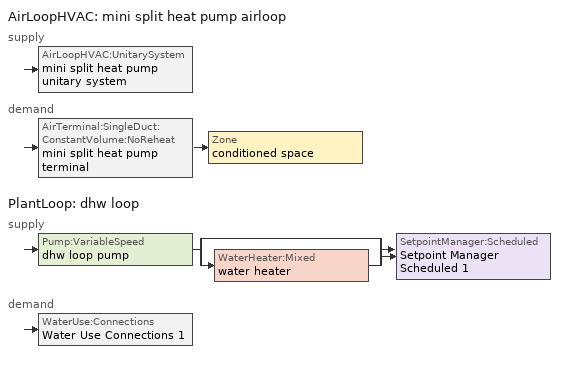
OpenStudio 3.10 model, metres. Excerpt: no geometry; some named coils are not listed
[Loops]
AirLoopHVAC 'mini split heat pump airloop'
 supply: AirLoopHVAC:UnitarySystem 'mini split heat pump unitary system'
 demand: AirTerminal:SingleDuct:ConstantVolume:NoReheat 'mini split heat pump terminal' > Zone 'conditioned space'
PlantLoop 'dhw loop'
 supply: Pump:VariableSpeed 'dhw loop pump' > split
  | bypass
  | WaterHeater:Mixed 'water heater'
  join > SetpointManager:Scheduled 'Setpoint Manager Scheduled 1'
 demand: WaterUse:Connections 'Water Use Connections 1'
[Sizing:Zone]
conditioned space: Zone Cooling Design Supply Air Temperature Input Method=SupplyAirTemperature; Zone Cooling Design Supply Air Temperature {C}=14; Zone Cooling Design Supply Air Temperature Difference {deltaC}=11.11; Zone Heating Design Supply Air Temperature Input Method=SupplyAirTemperature; Zone Heating Design Supply Air Temperature {C}=40; Zone Heating Design Supply Air Temperature Difference {deltaC}=11.11; Zone Cooling Design Supply Air Humidity Ratio {kg-H2O/kg-air}=0.0085; Zone Heating Design Supply Air Humidity Ratio {kg-H2O/kg-air}=0.008; Cooling Design Air Flow Method=DesignDay; Heating Design Air Flow Method=DesignDay; Account for Dedicated Outdoor Air System=No; Dedicated Outdoor Air System Control Strategy=NeutralSupplyAir; Dedicated Outdoor Air Low Setpoint Temperature for Design {C}=autosize; Dedicated Outdoor Air High Setpoint Temperature for Design {C}=autosize; Zone Load Sizing Method=Sensible Load Only No Latent Load; Zone Latent Cooling Design Supply Air Humidity Ratio Input Method=HumidityRatioDifference; Zone Cooling Design Supply Air Humidity Ratio Difference {kgWater/kgDryAir}=0.005; Zone Latent Heating Design Supply Air Humidity Ratio Input Method=HumidityRatioDifference; Zone Humidification Design Supply Air Humidity Ratio Difference {kgWater/kgDryAir}=0.005; Sizing Option=Coincident
[Zone equipment]
conditioned space: mini split heat pump terminal
[Coil:Cooling:DX:MultiSpeed]
mini split heat pump clg coil: Availability Schedule=Always On Discrete; Condenser Type=AirCooled; Minimum Outdoor Dry-Bulb Temperature for Compressor Operation {C}=-25; Apply Part Load Fraction to Speeds Greater than 1=No; Apply Latent Degradation to Speeds Greater than 1=No; Crankcase Heater Capacity {W}=30.0025; Maximum Outdoor Dry-Bulb Temperature for Crankcase Heater Operation {C}=10; Basin Heater Capacity {W/K}=0; Basin Heater Setpoint Temperature {C}=2; Fuel Type=Electricity; Stage 1=Coil Cooling DX Multi Speed Stage Data 1; Stage 2=Coil Cooling DX Multi Speed Stage Data 2; Stage 3=Coil Cooling DX Multi Speed Stage Data 3
[Coil:Cooling:DX:MultiSpeed:StageData] Gross Rated Sensible Heat Ratio=0.708; Rated Evaporator Fan Power Per Volume Flow Rate 2017 {W/(m3/s)}=773.3; Rated Evaporator Fan Power Per Volume Flow Rate 2023 {W/(m3/s)}=934.4; Nominal Time for Condensate Removal to Begin {s}=1000; Ratio of Initial Moisture Evaporation Rate and Steady State Latent Capacity=1.5; Maximum Cycling Rate {cycles/hr}=3; Latent Capacity Time Constant {s}=45; Rated Waste Heat Fraction of Power Input=0.2; Waste Heat Function of Temperature Curve=ConstantBiquadratic; Evaporative Condenser Effectiveness=0.9; Evaporative Condenser Air Flow Rate {m3/s}=autosize; Rated Evaporative Condenser Pump Power Consumption {W}=autosize
Name | Gross Rated Total Cooling Capacity {W} | Gross Rated Cooling COP {W/W} | Rated Air Flow Rate {m3/s} | Total Cooling Capacity Function of Temperature Curve | Total Cooling Capacity Function of Flow Fraction Curve | Energy Input Ratio Function of Temperature Curve | Energy Input Ratio Function of Flow Fraction Curve | Part Load Fraction Correlation Curve
Coil Cooling DX Multi Speed Stage Data 1 | 3909.67 | 3.39365 | 0.209309 | Cool-CAP-fT1 | Cool-CAP-fFF1 | Cool-EIR-fT1 | Cool-EIR-fFF1 | Cool-PLF-fPLR1
Coil Cooling DX Multi Speed Stage Data 2 | 10756.7 | 3.33006 | 0.566384 | Cool-CAP-fT2 | Cool-CAP-fFF2 | Cool-EIR-fT2 | Cool-EIR-fFF2 | Cool-PLF-fPLR2
Coil Cooling DX Multi Speed Stage Data 3 | 11548.9 | 3.11146 | 0.606405 | Cool-CAP-fT3 | Cool-CAP-fFF3 | Cool-EIR-fT3 | Cool-EIR-fFF3 | Cool-PLF-fPLR3
[Coil:Heating:Electric]
mini split heat pump backup htg coil: Availability Schedule=Always On Discrete; Efficiency=1; Nominal Capacity {W}=10551.4
[EnergyManagementSystem:Sensor]
Name | Output Variable or Output Meter Index Key | Output Variable or Output Meter
mini_split_heat_pump_clg_coil_s | mini split heat pump clg coil | Cooling Coil Total Cooling Energy
mini_split_heat_pump_backup_htg_coil_s | mini split heat pump backup htg coil | Heating Coil Heating Energy
water_heater_energy | water heater | Water Heater NaturalGas Rate
water_heater_on_cycle_parasitic | water heater | Water Heater On Cycle Parasitic Electricity Rate
water_heater_off_cycle_parasitic | water heater | Water Heater Off Cycle Parasitic Electricity Rate
fridge_tin_s; tin_s | conditioned space | Zone Mean Air Temperature
win_s | conditioned space | Zone Air Humidity Ratio
tout_s | conditioned space | Zone Outdoor Air Drybulb Temperature
conditioned_space_htg_unmet_s | conditioned space | Zone Heating Setpoint Not Met Time
conditioned_space_clg_unmet_s | conditioned space | Zone Cooling Setpoint Not Met Time
[EnergyManagementSystem:Program]
natural_vent_program: Set Tin = tin_s; Set Tout = tout_s; Set Wout = out_wt_s; Set Pbar = out_pb_s; Set Phiout = (@RhFnTdbWPb Tout Wout Pbar); Set MaxHR = 0.0115; Set Tnvsp = (htg_sp_s + clg_sp_s) / 2; Set NVavail = natural_vent_s; Set ClgSsnAvail = cool_season; Set Qnv = 0; Set Qwhf = 0; Set whole_house_fan_mix_act = 0; Set whole_house_fan_act = 0; If ((Wout < MaxHR) && (Tin > Tout) && (Tin > Tnvsp) && (ClgSsnAvail > 0)); Set WHF_Flow = 0; Set Adj = (Tin-Tnvsp)/(Tin-Tout); Set Adj = (@Min Adj 1); Set Adj = (@Max Adj 0); If (WHF_Flow > 0); Set Qwhf = WHF_Flow*Adj; Set whole_house_fan_mix_act = WHF_Flow*Adj; Set WHF_W = 0; Set whole_house_fan_act = WHF_W*Adj; ElseIf (NVavail > 0); Set NVArea = 12615.824058624003; Set Cs = 8.968567957270247e-05; Set Cw = 6.158219665777789e-05; Set Tdiff = Tin-Tout; Set dT = (@Abs Tdiff); Set Vwind = site_vw_s; Set SGNV = NVArea*Adj*((((Cs*dT)+(Cw*(Vwind^2)))^0.5)/1000); Set MaxNV = 3.844798503936001; Set Qnv = (@Min SGNV MaxNV); EndIf; EndIf; Set natural_vent_flow_act = Qnv; Set whole_house_fan_flow_act = Qwhf; Set natural_vent_program_Qnv = Qnv; Set natural_vent_program_Qwhf = Qwhf
infil_program: Set p_m = 0.14; Set p_s = 0.22; Set s_m = 270; Set s_s = 370; Set z_m = 9.99744; Set z_s = 2.4384; Set f_t = (((s_m/z_m)^p_m)*((z_s/s_s)^p_s)); Set Tdiff = tin_s-tout_s; Set dT = @Abs Tdiff; Set c = 0.0755; Set Cs = 0.0567; Set Cw = 0.1627; Set n = 0.65; Set sft = (f_t*0.5); Set temp1 = ((c*Cw)*((sft*site_vw_s)^(2*n)))^2; Set Qinf = (((c*Cs*(dT^n))^2)+temp1)^0.5; Set Qinf = (@Max Qinf 0); Set mech_vent_house_fan_sensible_load_act = 0.0; Set mech_vent_house_fan_latent_load_act = 0.0; Set OASupInPb = out_pb_s; Set OASupInTemp = tout_s; Set OASupInW = out_wt_s; Set OASupRho = (@RhoAirFnPbTdbW OASupInPb OASupInTemp OASupInW); Set OASupCp = (@CpAirFnW OASupInW); Set OASupInEnth = (@HFnTdbW OASupInTemp OASupInW); Set ZoneTemp = tin_s; Set ZoneW = win_s; Set ZoneCp = (@CpAirFnW ZoneW); Set ZoneAirEnth = (@HFnTdbW ZoneTemp ZoneW); Set mech_vent_house_fan_cfis_act = 0.0; Set QWHV_cfis_sup = 0.0; Set QWHV_cfis_suppl_sup = 0.0; Set QWHV_cfis_suppl_exh = 0.0; Set Qrange = 0; Set Qrange = Qrange + 0.04719 * mech_vent_range_fan_0_sch_s; Set Qbath = 0; Set Qbath = Qbath + 0.04719 * mech_vent_bath_fan_0_sch_s; Set Qdryer = 0; Set Qdryer = Qdryer + 0.15118 * clothes_dryer_exhaust_0_sch_s; Set QWHV_sup = 0.0; Set QWHV_exh = 0.0; Set Qsupply = QWHV_sup + QWHV_cfis_sup + QWHV_cfis_suppl_sup; Set Qexhaust = Qrange + Qbath + Qdryer + QWHV_exh + QWHV_cfis_suppl_exh; Set Qfan = (@Max Qexhaust Qsupply); Set Qducts = 0; If Qducts < 0; Set Qsupply = Qsupply - Qducts; Else; Set Qexhaust = Qexhaust + Qducts; EndIf; Set Qfan_with_ducts = (@Max Qexhaust Qsupply); Set Qimb = (@Abs (Qsupply - Qexhaust)); If Qinf + Qimb > 0; Set Qtot = Qfan_with_ducts + (Qinf^2) / (Qinf + Qimb); Else; Set Qtot = Qfan_with_ducts; EndIf; Set Qinf_adj = Qtot - Qfan; Set infil_flow_act = Qinf_adj; Set infil_program_Qinf = Qinf_adj; Set infil_program_Qfan = Qfan; Set Qload = Qfan; Set Effectiveness_Sens = 0.0; Set Effectiveness_Lat = 0.0; Set Fan_MFR = Qload * OASupRho; Set ZoneInEnth = OASupInEnth; Set ZoneInTemp = OASupInTemp; Set FanTotalToCond = Fan_MFR * (ZoneInEnth - ZoneAirEnth); Set FanSensToCond = Fan_MFR * ZoneCp * (ZoneInTemp - ZoneTemp); Set FanLatToCond = FanTotalToCond - FanSensToCond; Set mech_vent_house_fan_sensible_load_act = mech_vent_house_fan_sensible_load_act + FanSensToCond; Set mech_vent_house_fan_latent_load_act = mech_vent_house_fan_latent_load_act + FanLatToCond
unmet_hours_program: Set htg_unmet_hours = 0; Set clg_unmet_hours = 0; Set unit_htg_unmet_hours = 0; If ((DayOfYear >= 1) && (DayOfYear <= 365)); Set unit_htg_unmet_hours = unit_htg_unmet_hours + conditioned_space_htg_unmet_s; If unit_htg_unmet_hours > htg_unmet_hours; Set htg_unmet_hours = unit_htg_unmet_hours; EndIf; EndIf; Set unit_clg_unmet_hours = 0; If ((DayOfYear >= 1) && (DayOfYear <= 365)); Set unit_clg_unmet_hours = unit_clg_unmet_hours + conditioned_space_clg_unmet_s; If unit_clg_unmet_hours > clg_unmet_hours; Set clg_unmet_hours = unit_clg_unmet_hours; EndIf; EndIf
total_loads_program: Set loads_htg_tot = 0; Set loads_clg_tot = 0; If htg_load_cond > 0; Set loads_htg_tot = loads_htg_tot + (htg_load_cond - clg_load_cond) * 1.0; Set loads_htg_tot = loads_htg_tot + ig_defrost_0 * 1; EndIf; Set loads_htg_tot = (@Max loads_htg_tot 0); If clg_load_cond > 0; Set loads_clg_tot = loads_clg_tot + (clg_load_cond - htg_load_cond) * 1.0; EndIf; Set loads_clg_tot = (@Max loads_clg_tot 0)
total_airflows_program: Set total_infil_flow_rate = 0; Set total_mechvent_flow_rate = 0; Set total_natvent_flow_rate = 0; Set total_whf_flow_rate = 0; Set total_infil_flow_rate = total_infil_flow_rate + (infil_program_Qinf * 1); Set total_mechvent_flow_rate = total_mechvent_flow_rate + (infil_program_Qfan * 1); Set total_natvent_flow_rate = total_natvent_flow_rate + (natural_vent_program_Qnv * 1); Set total_whf_flow_rate = total_whf_flow_rate + (natural_vent_program_Qwhf * 1)
[EnergyManagementSystem:ProgramCallingManager]
mini_split_heat_pump_supply_fan_disaggregate_program_calling_manager: EndOfSystemTimestepBeforeHVACReporting; mini_split_heat_pump_supply_fan_disaggregate_program
mini_split_heat_pump_htg_coil_defrost_program_calling_manager: InsideHVACSystemIterationLoop; mini_split_heat_pump_htg_coil_defrost_program
water_heater_EC_adj_ProgramManager: EndOfSystemTimestepBeforeHVACReporting; water_heater_EC_adj
fridge_schedule_program_calling_manager: BeginZoneTimestepAfterInitHeatBalance; fridge_schedule_program
natural_vent_program_calling_manager: BeginZoneTimestepAfterInitHeatBalance; natural_vent_program
infil_program_calling_manager: BeginZoneTimestepAfterInitHeatBalance; infil_program
unmet_hours_program_calling_manager: EndOfZoneTimestepBeforeZoneReporting; unmet_hours_program
total_loads_program_calling_manager: EndOfZoneTimestepAfterZoneReporting; total_loads_program
total_airflows_program_calling_manager: EndOfZoneTimestepAfterZoneReporting; total_airflows_program
[EnergyManagementSystem:OutputVariable] Type of Data in Variable=Summed; Update Frequency=SystemTimestep; EMS Program or Subroutine=mini_split_heat_pump_supply_fan_disaggregate_program; Units=J
Name | EMS Variable
mini split heat pump supply fan disaggregate clg | mini_split_heat_pump_supply_fan_clg
mini split heat pump supply fan disaggregate htg primary | mini_split_heat_pump_supply_fan_primary_htg
mini split heat pump supply fan disaggregate htg backup | mini_split_heat_pump_supply_fan_backup_htg
[AirLoopHVAC:UnitarySystem]
mini split heat pump unitary system: Control Type=Load; Controlling Zone or Thermostat Location=conditioned space; Dehumidification Control Type=None; Availability Schedule=Always On Discrete; Supply Fan=mini split heat pump supply fan; Fan Placement=BlowThrough; Supply Air Fan Operating Mode Schedule=mini split heat pump auto fan schedule; Heating Coil=mini split heat pump htg coil; DX Heating Coil Sizing Ratio=1; Cooling Coil=mini split heat pump clg coil; Use DOAS DX Cooling Coil=No; DOAS DX Cooling Coil Leaving Minimum Air Temperature {C}=2; Latent Load Control=SensibleOnlyLoadControl; Supplemental Heating Coil=mini split heat pump backup htg coil; Supply Air Flow Rate Method During Cooling Operation=SupplyAirFlowRate; Supply Air Flow Rate During Cooling Operation {m3/s}=0.509703; Supply Air Flow Rate Method During Heating Operation=SupplyAirFlowRate; Supply Air Flow Rate During Heating Operation {m3/s}=0.509231; Supply Air Flow Rate Method When No Cooling or Heating is Required=SupplyAirFlowRate; Supply Air Flow Rate When No Cooling or Heating is Required {m3/s}=0; No Load Supply Air Flow Rate Control Set To Low Speed=Yes; Maximum Supply Air Temperature {C}=93.3333; Maximum Outdoor Dry-Bulb Temperature for Supplemental Heater Operation {C}=4.44444; Ancilliary On-Cycle Electric Power {W}=0; Ancilliary Off-Cycle Electric Power {W}=0; Design Specification Multispeed Object=Unitary System Performance Multispeed 1
[UnitarySystemPerformance:Multispeed]
Unitary System Performance Multispeed 1: Single Mode Operation=No; No Load Supply Air Flow Rate Ratio=1; Heating Speed Supply Air Flow Ratio 1=0.299558; Cooling Speed Supply Air Flow Ratio 1=0.369553; Heating Speed Supply Air Flow Ratio 2=1; Cooling Speed Supply Air Flow Ratio 2=1; Heating Speed Supply Air Flow Ratio 3=1.10132; Cooling Speed Supply Air Flow Ratio 3=1.07066
[AirLoopHVAC]
mini split heat pump airloop: Availability Schedule=Always On Discrete; Design Supply Air Flow Rate {m3/s}=0.509703; Design Return Air Flow Fraction of Supply Air Flow=1
[Sizing:System]
mini split heat pump airloop: Central Heating Maximum System Air Flow Ratio=0.3; Preheat Design Temperature {C}=7; Preheat Design Humidity Ratio {kg-H2O/kg-Air}=0.008; Precool Design Temperature {C}=12.8; Precool Design Humidity Ratio {kg-H2O/kg-Air}=0.008; Central Cooling Design Supply Air Temperature {C}=12.8; Central Heating Design Supply Air Temperature {C}=16.7; 100% Outdoor Air in Cooling=Yes; 100% Outdoor Air in Heating=Yes; Central Cooling Design Supply Air Humidity Ratio {kg-H2O/kg-Air}=0.0085; Zone Maximum Outdoor Air Fraction=1; Cooling Supply Air Flow Rate Per Floor Area {m3/s-m2}=0.00996765; Cooling Fraction of Autosized Cooling Supply Air Flow Rate=1; Cooling Supply Air Flow Rate Per Unit Cooling Capacity {m3/s-W}=3.94755e-05; Heating Supply Air Flow Rate Per Floor Area {m3/s-m2}=0.00996765; Heating Fraction of Autosized Heating Supply Air Flow Rate=1; Heating Fraction of Autosized Cooling Supply Air Flow Rate=1; Heating Supply Air Flow Rate Per Unit Heating Capacity {m3/s-W}=3.15882e-05; Cooling Design Capacity Method=CoolingDesignCapacity; Cooling Design Capacity {W}=autosize; Cooling Design Capacity Per Floor Area {W/m2}=234.7; Fraction of Autosized Cooling Design Capacity=1; Heating Design Capacity Method=HeatingDesignCapacity; Heating Design Capacity {W}=autosize; Heating Design Capacity Per Floor Area {W/m2}=157; Fraction of Autosized Heating Design Capacity=1; Central Cooling Capacity Control Method=OnOff; Occupant Diversity=autosize
[AirTerminal:SingleDuct:ConstantVolume:NoReheat]
mini split heat pump terminal: Availability Schedule=Always On Discrete; Maximum Air Flow Rate {m3/s}=0.509703
[OtherEquipment:Definition] Design Level Calculation Method=EquipmentLevel; Fraction Radiant=0
Name | Design Level {W} | Fraction Latent | Fraction Lost
mini split heat pump htg coil defrost heat load; mech vent house fan sensible load | 0 | 0 | 0
mini split heat pump htg coil defrost supp heat energy; mini split heat pump htg coil pan heater energy | 0 | 0 | 1
water heater energy adjustment1 | 0.01 | 0 | 1
mech vent house fan latent load | 0 | 1 | 0
[EnergyManagementSystem:Actuator]
Name | Actuated Component | Actuated Component Type | Actuated Component Control Type | Zone or Space
mini_split_heat_pump_htg_coil_defrost_heat_load_act | mini split heat pump htg coil defrost heat load | OtherEquipment | Power Level | conditioned space 1
mini_split_heat_pump_htg_coil_defrost_supp_heat_energy_act | mini split heat pump htg coil defrost supp heat energy | OtherEquipment | Power Level | conditioned space 1
mini_split_heat_pump_htg_coil_frost_cap_multiplier_act | mini split heat pump htg coil | Coil:Heating:DX:MultiSpeed | Frost Heating Capacity Multiplier
mini_split_heat_pump_htg_coil_frost_pow_multiplier_act | mini split heat pump htg coil | Coil:Heating:DX:MultiSpeed | Frost Heating Input Power Multiplier
mini_split_heat_pump_htg_coil_pan_heater_energy_act | mini split heat pump htg coil pan heater energy | OtherEquipment | Power Level | conditioned space 1
water_heater_ec_adj_act | water heater energy adjustment1 | OtherEquipment | Power Level | conditioned space 1
fridge_schedule_act | fridge schedule | Schedule:Constant | Schedule Value
natural_vent_flow_act | natural vent flow | Zone Infiltration | Air Exchange Flow Rate
whole_house_fan_flow_act | whole house fan flow | Zone Infiltration | Air Exchange Flow Rate
whole_house_fan_act | whole house fan | ElectricEquipment | Electricity Rate | conditioned space 1
whole_house_fan_mix_act | whole house fan mix | ZoneMixing | Air Exchange Flow Rate
mech_vent_house_fan_cfis_act | mech vent house fan cfis | ElectricEquipment | Electricity Rate | conditioned space 1
mech_vent_house_fan_sensible_load_act | mech vent house fan sensible load | OtherEquipment | Power Level | conditioned space 1
mech_vent_house_fan_latent_load_act | mech vent house fan latent load | OtherEquipment | Power Level | conditioned space 1
infil_flow_act | infil flow | Zone Infiltration | Air Exchange Flow Rate
[External:File]
External File 1: File=in.schedules.csv
[ElectricEquipment:Definition] Design Level Calculation Method=EquipmentLevel
Name | Design Level {W} | Fraction Latent | Fraction Radiant | Fraction Lost
clothes washer | 1243.65 | 0.03 | 0.162 | 0.7
dishwasher | 724.42 | 0.3 | 0.18 | 0.4
whole house fan | 0 | 0 | 0 | 1
mech vent house fan cfis | 0 | 0 | 0 | 0
[PlantLoop]
dhw loop: Fluid Type=Water; Glycol Concentration=0; Maximum Loop Flow Rate {m3/s}=0.01; Plant Loop Volume {m3}=0.003; Load Distribution Scheme=Optimal
[Sizing:Plant]
dhw loop: Loop Type=Heating; Design Loop Exit Temperature {C}=52.6667; Loop Design Temperature Difference {deltaC}=5.55556; Sizing Option=NonCoincident; Zone Timesteps in Averaging Window=1; Coincident Sizing Factor Mode=None
[Pump:VariableSpeed]
dhw loop pump: Rated Flow Rate {m3/s}=0.01; Rated Pump Head {Pa}=1; Rated Power Consumption {W}=0; Motor Efficiency=0.85; Fraction of Motor Inefficiencies to Fluid Stream=0; Coefficient 1 of the Part Load Performance Curve=0; Coefficient 2 of the Part Load Performance Curve=1; Coefficient 3 of the Part Load Performance Curve=0; Coefficient 4 of the Part Load Performance Curve=0; Minimum Flow Rate {m3/s}=0; Pump Control Type=Intermittent; Skin Loss Radiative Fraction=0.5; Design Power Sizing Method=PowerPerFlowPerPressure; Design Electric Power per Unit Flow Rate {W/(m3/s)}=348701.1; Design Shaft Power per Unit Flow Rate per Unit Head {W-s/m3-Pa}=1.28205; Design Minimum Flow Rate Fraction=0
[SetpointManager:Scheduled]
Setpoint Manager Scheduled 1: Control Variable=Temperature; Schedule=dhw temp
[WaterHeater:Mixed]
water heater: Tank Volume {m3}=0.143846; Setpoint Temperature Schedule=water heater setpoint; Deadband Temperature Difference {deltaC}=2; Maximum Temperature Limit {C}=99; Heater Control Type=Cycle; Heater Maximum Capacity {W}=10550.6; Heater Minimum Capacity {W}=0; Heater Fuel Type=NaturalGas; Heater Thermal Efficiency=0.785176; Off Cycle Parasitic Fuel Consumption Rate {W}=0; Off Cycle Parasitic Fuel Type=Electricity; Off Cycle Parasitic Heat Fraction to Tank=0; On Cycle Parasitic Fuel Consumption Rate {W}=0; On Cycle Parasitic Fuel Type=Electricity; On Cycle Parasitic Heat Fraction to Tank=0; Ambient Temperature Indicator=ThermalZone; Ambient Temperature Thermal Zone=conditioned space; Off Cycle Loss Coefficient to Ambient Temperature {W/K}=2.30013; Off Cycle Loss Fraction to Thermal Zone=0.91; On Cycle Loss Coefficient to Ambient Temperature {W/K}=2.30013; On Cycle Loss Fraction to Thermal Zone=1; Use Side Effectiveness=1; Source Side Effectiveness=1; Use Side Design Flow Rate {m3/s}=autosize; Source Side Design Flow Rate {m3/s}=autosize; Indirect Water Heating Recovery Time {hr}=1.5; Source Side Flow Control Mode=IndirectHeatPrimarySetpoint
[WaterHeater:Sizing]
water heater: Design Mode=PeakDraw; Time Storage Can Meet Peak Draw {hr}=0.538503; Time for Tank Recovery {hr}=0; Nominal Tank Volume for Autosizing Plant Connections {m3}=1
[WaterUse:Connections]
Water Use Connections 1: Drain Water Heat Exchanger Type=None; Drain Water Heat Exchanger Destination=Plant; Water Use Equipment Name 1=dhw fixtures; Water Use Equipment Name 2=dhw distribution waste; Water Use Equipment Name 3=clothes washer; Water Use Equipment Name 4=dishwasher
[WaterUse:Equipment:Definition]
Name | Peak Flow Rate {m3/s} | Target Temperature Schedule
dhw fixtures | 1.79434e-05 | mixed water temperature schedule
dhw distribution waste | 6.16797e-06 | mixed water temperature schedule
clothes washer | 5.17561e-06
dishwasher | 5.01845e-06
[WaterUse:Equipment]
Name | Water Use Equipment Definition | Flow Rate Fraction Schedule
dhw fixtures | dhw fixtures | hot_water_fixtures
dhw distribution waste | dhw distribution waste | hot_water_fixtures
clothes washer | clothes washer | hot_water_clothes_washer
dishwasher | dishwasher | hot_water_dishwasher
[EnergyManagementSystem:InternalVariable]
mini_split_heat_pump_airloop_max_sup_fan_mfr: Internal Data Index Key=mini split heat pump supply fan; Internal Data Type=Fan Maximum Mass Flow Rate
[Schedule:Constant]
Name | Value
Always On Discrete | 1
mini split heat pump auto fan schedule; fridge schedule | 0
dhw temp; water heater setpoint | 52.6667
mixed water temperature schedule | 40.5556
[Table:Lookup]
Cool-CAP-fT1: None, 1, 0, Dimensionless, 1.11466, 1.05507, 1.02168, 0.988224, 0.960726, 0.941456, 0.922102, 1.23118, 1.16536, 1.12848, 1.09153, 1.05465, 1.02736, 1, 1.37012, 1.29688, 1.25584, 1.21471, 1.173, 1.14213, 1.11129
Cool-EIR-fT1: None, 1, 0, Dimensionless, 0.340054, 0.359261, 0.49748, 0.645084, 0.808013, 0.936288, 1.07061, 0.321377, 0.339529, 0.470156, 0.609652, 0.758869, 0.87619, 1, 0.277501, 0.293175, 0.405968, 0.52642, 0.660835, 0.769874, 0.886851
Cool-CAP-fT2: None, 1, 0, Dimensionless, 1.14394, 1.0783, 1.03945, 1.0006, 0.967683, 0.944921, 0.922102, 1.26352, 1.19102, 1.14811, 1.1052, 1.06228, 1.03114, 1, 1.40612, 1.32543, 1.27768, 1.22992, 1.18149, 1.14633, 1.11129
Cool-EIR-fT2: None, 1, 0, Dimensionless, 0.305382, 0.32397, 0.467627, 0.622437, 0.794705, 0.928987, 1.07061, 0.288609, 0.306176, 0.441942, 0.588249, 0.74637, 0.869357, 1, 0.249207, 0.264376, 0.381607, 0.507939, 0.649951, 0.763871, 0.886851
Cool-CAP-fT3: None, 1, 0, Dimensionless, 1.14457, 1.07661, 1.03838, 1.00013, 0.967836, 0.945009, 0.922102, 1.26422, 1.18916, 1.14693, 1.10468, 1.06245, 1.03124, 1, 1.4069, 1.32336, 1.27637, 1.22935, 1.18168, 1.14644, 1.11129
Cool-EIR-fT3: None, 1, 0, Dimensionless, 0.301734, 0.320783, 0.464324, 0.618854, 0.790586, 0.926826, 1.07061, 0.285161, 0.303164, 0.438821, 0.584863, 0.742502, 0.867334, 1, 0.246229, 0.261775, 0.378911, 0.505015, 0.646582, 0.762093, 0.886851
[Curve:Quadratic] Minimum Value of x=0
Name | Coefficient1 Constant | Coefficient2 x | Coefficient3 x**2 | Maximum Value of x | Minimum Curve Output | Maximum Curve Output
Cool-CAP-fFF1; Cool-CAP-fFF2; Cool-CAP-fFF3 | 0.718664 | 0.417974 | -0.136638 | 2 | 0 | 2
Cool-EIR-fFF1; Cool-EIR-fFF2; Cool-EIR-fFF3 | 1.14349 | -0.13944 | -0.00404779 | 2 | 0 | 2
Cool-PLF-fPLR1; Cool-PLF-fPLR2; Cool-PLF-fPLR3 | 0.6 | 0.4 | 0 | 1 | 0.7 | 1
[Curve:Biquadratic]
ConstantBiquadratic: Coefficient1 Constant=1; Coefficient2 x=0; Coefficient3 x**2=0; Coefficient4 y=0; Coefficient5 y**2=0; Coefficient6 x*y=0; Minimum Value of x=0; Maximum Value of x=1; Minimum Value of y=0; Maximum Value of y=1
[Schedule:File] External File=External File 1; Rows to Skip at Top=1; Number of Hours of Data=8760; Interpolate to Timestep=Yes; Minutes per Item=60; Translate File With Relative Path=Yes
Name | Column Number
dishwasher | 7
hot_water_fixtures | 12
hot_water_clothes_washer | 8
hot_water_dishwasher | 6
